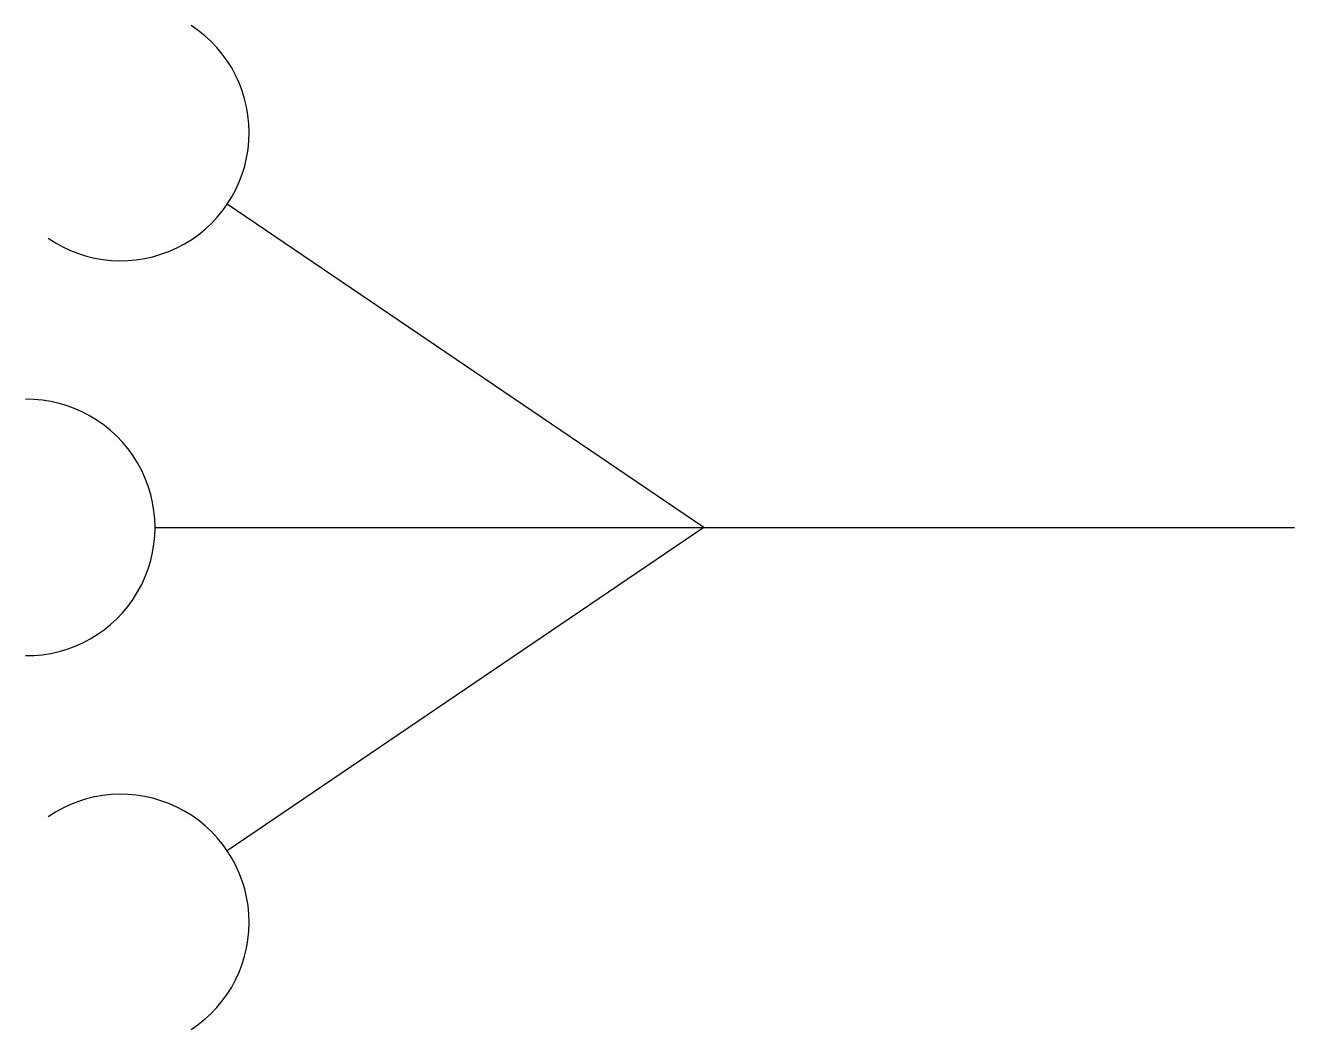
# Model space of a CAD drawing. Header units: metres. Extents: x 44800 to 46067, y -119412 to -118409.
import ezdxf

# ---------------------------------------------------------------- set-up
doc = ezdxf.new("R2010")
doc.units = ezdxf.units.M
doc.layers.add('DET1', color=1, linetype='Continuous')
doc.layers.add('G', color=3, linetype='Continuous')

msp = doc.modelspace()

# ---------------------------------------------------------------- linework, layer by layer
at = {"layer": 'DET1'}
for q in [(45001.34, -118587.83), (45001.34, -119233.86)]:
    msp.add_line((45476.98, -118910.84), q, dxfattribs=at)
for centre, start, end in [((44895.11, -118516.41), 235.44, 56.73), ((44801.19, -118910.84), 269.36, 90.64), ((44895.11, -119305.28), 303.27, 124.56)]:
    msp.add_arc(centre, 128.01, start, end, dxfattribs=at)
at = {"layer": 'G'}
msp.add_line((44929.19, -118910.84), (46066.74, -118910.84), dxfattribs=at)

doc.saveas('drawing.dxf')
